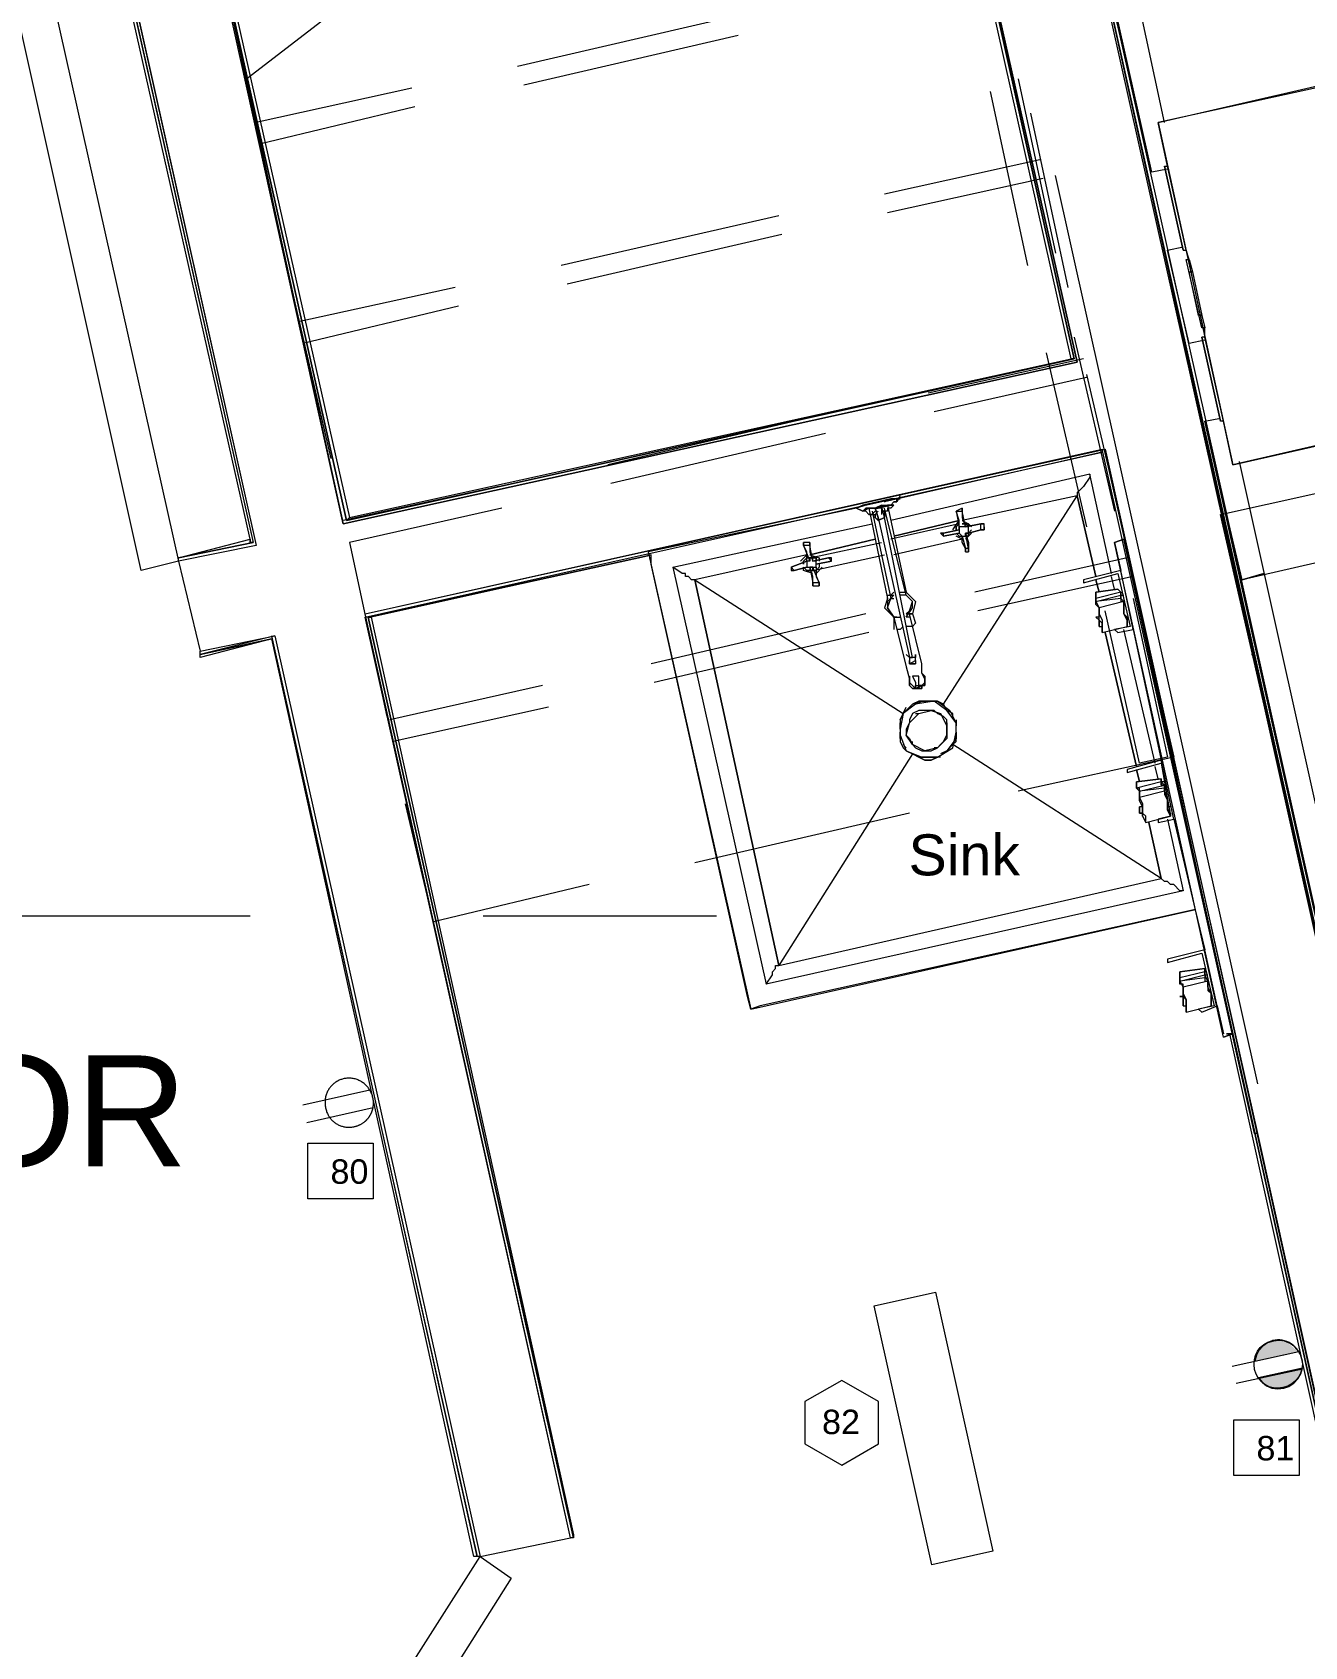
# Model space of a CAD drawing. Header units: inches. Extents: x 0.9 to 36.3, y 0.7 to 23.3.
# Drawn here: x 25.939 to 26.621, y 12.048 to 12.913 of the extents above; entities that cross this region are included whole.
import ezdxf

# ---------------------------------------------------------------- set-up
doc = ezdxf.new("R2010")
doc.units = ezdxf.units.IN
for name, color, linetype, lineweight, true_color in [('Blocks', 7, 'Continuous', 5, 0x9a9c7f), ('Doors', 7, 'Continuous', 5, 0xf2db9c), ('Lights', 7, 'Continuous', 5, 0xff0a0a), ('Numbering Lights', 1, 'Continuous', 0, 0xff0000), ('PDF_Geometry', 7, 'Continuous', 9, 0x777777)]:
    doc.layers.add(name, color=color, linetype=linetype, lineweight=lineweight, true_color=true_color)
doc.layers.add('Numbering receptecles', color=170, linetype='Continuous', lineweight=0)
doc.layers.add('Receptacles', color=170, linetype='Continuous', lineweight=0)
doc.layers.add('PDF_Text', color=7, linetype='Continuous')
doc.styles.add('PDF Arial', font='arial.ttf')
doc.styles.get("Standard").update_dxf_attribs({"font": 'arial.ttf'})

msp = doc.modelspace()

# ---------------------------------------------------------------- hatches: boundary and pattern name
at = {"layer": 'Receptacles', "linetype": 'ByBlock', "transparency": 33554559}
for points in [[(26.59665, 12.20778), (26.59391, 12.20158), (26.59407, 12.20087), (26.6172, 12.20594), (26.61168, 12.2107), (26.60659, 12.21182), (26.60081, 12.21093)], [(26.61697, 12.19171), (26.61916, 12.19705), (26.59602, 12.19197), (26.59618, 12.19126), (26.60118, 12.18713), (26.60592, 12.18593), (26.61297, 12.18785)]]:
    msp.add_hatch(color=256, dxfattribs=at).paths.add_polyline_path(points)

# ---------------------------------------------------------------- linework, layer by layer
at = {"layer": 'Blocks', "linetype": 'ByBlock'}
for points in [[(26.26885, 12.63338), (26.51225, 12.68782), (26.39559, 12.66115), (26.39893, 12.66282), (26.40393, 12.66282), (26.39893, 12.66282), (26.39226, 12.66115), (26.38393, 12.65948), (26.38059, 12.65782), (26.38393, 12.65948), (26.39226, 12.66115), (26.38559, 12.65948), (26.38059, 12.65782), (26.38393, 12.65615)], [(26.51725, 12.62282), (26.50559, 12.67615), (26.39893, 12.65115)], [(26.50559, 12.67615), (26.50559, 12.67448), (26.50225, 12.66948), (26.50059, 12.66782), (26.49892, 12.66615), (26.49892, 12.66448), (26.43726, 12.65115), (26.44059, 12.64949), (26.44226, 12.64782)], [(26.35393, 12.63282), (26.29393, 12.61949), (26.40559, 12.54782), (26.40726, 12.54949), (26.41059, 12.55282), (26.41393, 12.55449), (26.41726, 12.55449), (26.42059, 12.55449), (26.42392, 12.55449), (26.42726, 12.55282), (26.49892, 12.66448)], [(26.40393, 12.66448), (26.40226, 12.66115), (26.40059, 12.66115), (26.40226, 12.66115), (26.40226, 12.66282)], [(26.54725, 12.49116), (26.55559, 12.45283), (26.55392, 12.45283), (26.55059, 12.45616), (26.54892, 12.45616), (26.54725, 12.45783), (26.54559, 12.45783), (26.54392, 12.45949), (26.53725, 12.48949), (26.54392, 12.45949), (26.43226, 12.53116), (26.43392, 12.53282), (26.43392, 12.53616), (26.43392, 12.53949), (26.43392, 12.54282), (26.43226, 12.54616), (26.43226, 12.54782), (26.42892, 12.54949), (26.42726, 12.55282), (26.49892, 12.66448), (26.43726, 12.65115)], [(26.38059, 12.65782), (26.26893, 12.63449), (26.32393, 12.3895), (26.56225, 12.44283), (26.32893, 12.39116), (26.32393, 12.3895), (26.32226, 12.39616), (26.2706, 12.62782), (26.2706, 12.63282), (26.26885, 12.63243)], [(26.38726, 12.65449), (26.38559, 12.65615), (26.38393, 12.65615), (26.38059, 12.65782), (26.37893, 12.65782)], [(26.38893, 12.65782), (26.39059, 12.65782), (26.39226, 12.65782), (26.39393, 12.65948), (26.39559, 12.65948), (26.39726, 12.65948), (26.40059, 12.65948), (26.39726, 12.65948), (26.39226, 12.65782), (26.38726, 12.65782), (26.38393, 12.65615), (26.38726, 12.65782), (26.38893, 12.65782), (26.38559, 12.65782), (26.38393, 12.65615), (26.38559, 12.65782), (26.39226, 12.65782), (26.39893, 12.65948), (26.40059, 12.66115), (26.39893, 12.65948), (26.39726, 12.65948), (26.40726, 12.61282), (26.41226, 12.60782), (26.41059, 12.60115), (26.41226, 12.59615), (26.41059, 12.59449), (26.40893, 12.59449), (26.40726, 12.59449)], [(26.38726, 12.65782), (26.39726, 12.60949), (26.39559, 12.60449), (26.40059, 12.59949), (26.40059, 12.59282)], [(26.39059, 12.65615), (26.38893, 12.65449), (26.38726, 12.65449), (26.39059, 12.65449), (26.39226, 12.65615)], [(26.38893, 12.65782), (26.38893, 12.65782)], [(26.38893, 12.65615), (26.39893, 12.60949), (26.40059, 12.60949)], [(26.39226, 12.65115), (26.39226, 12.65282), (26.39059, 12.65782), (26.39226, 12.65282), (26.40893, 12.57782), (26.41059, 12.57782), (26.39559, 12.65282), (26.39226, 12.65115), (26.39559, 12.65282), (26.39393, 12.65948), (26.39393, 12.65449)], [(26.39059, 12.65782), (26.39393, 12.65948), (26.39059, 12.65782)], [(26.39393, 12.65948), (26.39393, 12.65782), (26.39226, 12.65782), (26.39059, 12.65782)], [(26.40059, 12.65948), (26.39893, 12.65782), (26.39726, 12.65782), (26.39726, 12.65615), (26.39393, 12.65615)], [(26.40726, 12.60115), (26.40893, 12.60115), (26.41059, 12.60115), (26.40893, 12.60115), (26.40726, 12.60115), (26.40893, 12.60282), (26.41059, 12.60782), (26.40726, 12.61115), (26.39559, 12.65782)], [(26.43726, 12.65782), (26.43392, 12.65615), (26.43559, 12.64782), (26.43559, 12.64615), (26.42726, 12.64449), (26.42559, 12.64449), (26.42726, 12.64449), (26.43559, 12.64615), (26.43559, 12.64782), (26.43559, 12.65115), (26.43392, 12.65615), (26.43726, 12.65615)], [(26.28226, 12.62615), (26.38893, 12.64949)], [(26.43559, 12.64949), (26.39893, 12.64115)], [(26.43226, 12.64615), (26.43559, 12.65115), (26.40059, 12.64282), (26.43559, 12.65115)], [(26.43892, 12.64782), (26.43726, 12.64782)], [(26.43892, 12.64282), (26.44059, 12.64282), (26.44059, 12.64449), (26.44226, 12.64615)], [(26.44726, 12.64615), (26.44726, 12.64949)], [(26.44892, 12.64782), (26.44892, 12.64949)], [(26.35559, 12.63949), (26.35226, 12.63949)], [(26.35726, 12.62949), (26.35726, 12.63115), (26.35559, 12.63115), (26.35559, 12.62949), (26.35393, 12.62949), (26.35393, 12.63449), (26.35226, 12.63782), (26.35226, 12.63949), (26.35226, 12.63782), (26.35559, 12.62949)], [(26.35226, 12.62782), (26.35226, 12.62949), (26.35393, 12.63115), (26.35559, 12.63115), (26.39393, 12.63949)], [(26.35559, 12.63782), (26.35226, 12.63782)], [(26.35559, 12.63282), (26.39059, 12.64115), (26.35559, 12.63282), (26.36059, 12.63115), (26.36059, 12.62949)], [(26.43559, 12.64282), (26.43726, 12.64282), (26.43726, 12.64115), (26.40059, 12.63282)], [(26.42559, 12.64449), (26.42726, 12.64282), (26.43559, 12.64449), (26.42726, 12.64282), (26.42726, 12.64449)], [(26.43392, 12.64449), (26.43559, 12.64282), (26.43726, 12.64282), (26.43726, 12.64115), (26.43392, 12.64282)], [(26.44226, 12.64449), (26.43892, 12.64115)], [(26.56225, 12.44264), (26.51892, 12.63949), (26.52225, 12.62449), (26.50225, 12.61949), (26.50225, 12.61782), (26.52059, 12.62282), (26.52725, 12.59449), (26.51892, 12.59282), (26.52059, 12.59115), (26.52892, 12.59282), (26.54392, 12.52282), (26.52559, 12.51782), (26.52559, 12.51616), (26.54392, 12.52116), (26.54892, 12.49282), (26.54225, 12.49116), (26.54225, 12.48949), (26.55059, 12.49116), (26.56214, 12.44264)], [(26.35059, 12.62949), (26.35393, 12.63282), (26.29393, 12.61949), (26.33893, 12.41283), (26.29393, 12.61949), (26.40559, 12.54782), (26.40393, 12.54449), (26.40393, 12.54116), (26.40393, 12.53949), (26.40393, 12.53616), (26.40393, 12.53282), (26.40559, 12.52949), (26.40726, 12.52782), (26.41059, 12.52616), (26.33893, 12.41283)], [(26.34726, 12.62449), (26.35393, 12.62615), (26.34726, 12.62449), (26.34559, 12.62449), (26.34726, 12.62449), (26.34559, 12.62615), (26.35393, 12.62949), (26.34559, 12.62615), (26.34559, 12.62449)], [(26.35726, 12.62282), (26.35226, 12.62449), (26.35226, 12.62615), (26.35393, 12.62449), (26.35559, 12.62449), (26.35726, 12.62449), (26.39559, 12.63282)], [(26.35226, 12.62949), (26.35393, 12.63115)], [(26.35393, 12.62949), (26.35393, 12.62949)], [(26.35393, 12.62949), (26.35393, 12.62949)], [(26.35726, 12.62949), (26.35726, 12.62949)], [(26.35893, 12.62782), (26.36726, 12.62949), (26.35893, 12.62782)], [(26.36559, 12.63115), (26.36726, 12.62949), (26.36726, 12.63115)], [(26.44059, 12.63615), (26.43892, 12.63615)], [(26.43892, 12.63449), (26.44059, 12.63449)], [(26.29393, 12.61949), (26.29226, 12.61949), (26.2906, 12.62115), (26.28893, 12.62115), (26.28893, 12.62282), (26.28726, 12.62282), (26.28226, 12.62615), (26.33226, 12.40283)], [(26.36059, 12.62782), (26.36059, 12.62615), (26.35893, 12.62449), (26.35726, 12.62449), (26.35559, 12.62449), (26.35393, 12.62449), (26.35226, 12.62615), (26.35393, 12.62449), (26.35559, 12.62449), (26.35726, 12.62449), (26.35893, 12.62449), (26.36059, 12.62615)], [(26.35559, 12.62449), (26.35393, 12.62449)], [(26.35559, 12.62615), (26.35559, 12.62615)], [(26.35726, 12.62615), (26.35559, 12.62615), (26.35893, 12.62615)], [(26.35893, 12.62615), (26.35893, 12.62615)], [(26.36226, 12.62615), (26.35893, 12.62282)], [(26.51892, 12.61449), (26.51725, 12.62115)], [(26.39893, 12.61115), (26.40059, 12.61282)], [(26.40393, 12.61282), (26.40559, 12.61282), (26.40726, 12.61282)], [(26.52225, 12.61282), (26.50892, 12.60949)], [(26.52225, 12.61282), (26.52225, 12.61282)], [(26.52225, 12.61282), (26.52225, 12.61115), (26.52225, 12.61282)], [(26.39726, 12.60949), (26.39726, 12.61115), (26.39893, 12.61115), (26.40059, 12.61115), (26.39726, 12.60782), (26.39726, 12.60449), (26.40059, 12.59949), (26.40393, 12.59949)], [(26.40226, 12.59949), (26.40059, 12.59949), (26.39726, 12.60449), (26.39893, 12.60949), (26.40059, 12.61115)], [(26.40893, 12.59949), (26.40726, 12.59949), (26.41059, 12.60449), (26.41059, 12.60782), (26.40726, 12.61115), (26.40393, 12.61115)], [(26.52225, 12.60949), (26.50892, 12.60782), (26.52225, 12.61115), (26.52392, 12.61115)], [(26.52392, 12.60782), (26.51059, 12.60449)], [(26.52892, 12.60949), (26.54725, 12.52449), (26.53225, 12.52116), (26.51392, 12.60282)], [(26.40059, 12.59949), (26.40726, 12.57282), (26.40893, 12.56616), (26.40893, 12.56449), (26.41059, 12.56282), (26.41226, 12.56116), (26.41393, 12.56116), (26.41393, 12.56282), (26.41559, 12.56282), (26.41726, 12.56449), (26.41726, 12.56616), (26.41559, 12.56949), (26.41559, 12.57449), (26.40893, 12.60115)], [(26.40059, 12.59949), (26.40059, 12.59949)], [(26.40226, 12.59782), (26.40226, 12.59782)], [(26.40559, 12.59449), (26.40393, 12.59282), (26.40226, 12.59282)], [(26.41059, 12.59449), (26.41226, 12.59615)], [(26.51059, 12.59949), (26.50892, 12.59949)], [(26.51059, 12.59449), (26.51225, 12.59449)], [(26.51225, 12.59115), (26.52559, 12.59449)], [(26.52559, 12.59949), (26.52559, 12.59949)], [(26.52559, 12.59949), (26.52559, 12.59782), (26.52559, 12.59949)], [(26.52559, 12.59782), (26.52559, 12.59782)], [(26.54059, 12.52116), (26.52392, 12.59282)], [(26.41226, 12.57615), (26.41226, 12.57449), (26.41059, 12.57449), (26.40893, 12.57449), (26.40893, 12.57615), (26.40893, 12.57449), (26.41226, 12.57449)], [(26.40893, 12.57449), (26.40893, 12.57449)], [(26.40893, 12.57449), (26.40893, 12.57449)], [(26.41226, 12.57615), (26.41226, 12.57615)], [(26.41226, 12.56449), (26.41226, 12.56282), (26.41226, 12.56116), (26.41559, 12.56282), (26.41393, 12.56282), (26.41393, 12.56449), (26.41393, 12.56782), (26.41226, 12.56782), (26.41059, 12.56782), (26.41226, 12.56449), (26.41226, 12.56282), (26.41226, 12.56116), (26.41226, 12.56282), (26.41393, 12.56282), (26.41559, 12.56282), (26.41393, 12.56282), (26.41393, 12.56449)], [(26.41226, 12.54782), (26.41393, 12.54782)], [(26.41892, 12.54949), (26.42059, 12.54949)], [(26.42392, 12.54782), (26.42559, 12.54782)], [(26.40393, 12.53449), (26.40393, 12.53616), (26.40393, 12.53782)], [(26.43392, 12.53782), (26.43392, 12.53449), (26.42892, 12.52782), (26.42559, 12.52616)], [(26.42559, 12.52449), (26.42226, 12.52449), (26.41393, 12.52449), (26.40726, 12.52782)], [(26.41892, 12.52782), (26.41726, 12.52782)], [(26.42392, 12.52949), (26.42226, 12.52949)], [(26.54225, 12.51282), (26.54059, 12.51949)], [(26.54559, 12.51116), (26.54392, 12.51116), (26.53059, 12.50782)], [(26.54559, 12.50782), (26.53225, 12.50616), (26.54559, 12.50949)], [(26.54559, 12.50949), (26.54559, 12.50949)], [(26.54559, 12.50616), (26.53225, 12.50282)], [(26.53392, 12.49782), (26.53225, 12.49782)], [(26.53392, 12.49282), (26.53392, 12.49282)], [(26.53559, 12.48949), (26.54892, 12.49282)], [(26.55559, 12.45283), (26.33226, 12.40283), (26.3356, 12.40783), (26.3356, 12.4095), (26.33726, 12.41116), (26.33726, 12.41283), (26.33893, 12.41283), (26.54392, 12.45949)]]:
    msp.add_lwpolyline(points, dxfattribs=at)
for points in [[(26.50892, 12.62115), (26.49892, 12.66448)], [(26.39226, 12.65782), (26.38559, 12.65782), (26.38393, 12.65615), (26.38559, 12.65782)], [(26.39059, 12.65282), (26.39059, 12.65449), (26.39059, 12.65282), (26.39226, 12.65115)], [(26.39226, 12.65782), (26.39893, 12.65948), (26.40059, 12.66115), (26.39893, 12.65948)], [(26.39559, 12.65449), (26.39559, 12.65282), (26.39559, 12.65449), (26.39393, 12.65615), (26.39559, 12.65615)], [(26.43892, 12.64782), (26.43726, 12.65615), (26.43726, 12.65782), (26.43726, 12.65615), (26.43726, 12.65282)], [(26.43559, 12.64949), (26.43392, 12.64782), (26.43392, 12.64615), (26.43392, 12.64782)], [(26.44059, 12.64615), (26.44059, 12.64782), (26.43892, 12.64782), (26.43726, 12.64782), (26.43559, 12.64782), (26.43559, 12.64615), (26.43559, 12.64449), (26.43726, 12.64282), (26.43892, 12.64282), (26.43892, 12.64449), (26.44059, 12.64449)], [(26.44059, 12.64782), (26.44059, 12.64949), (26.43892, 12.64949), (26.43726, 12.64949), (26.43892, 12.64949)], [(26.43726, 12.64949), (26.43892, 12.64949), (26.44059, 12.64949), (26.44059, 12.64782), (26.44059, 12.64949), (26.43892, 12.64949)], [(26.43892, 12.64782), (26.44726, 12.64949), (26.44892, 12.64949), (26.44726, 12.64949)], [(26.43892, 12.64282), (26.44059, 12.64282), (26.44059, 12.64449), (26.44226, 12.64615), (26.44059, 12.64449), (26.44059, 12.64282)], [(26.44059, 12.64449), (26.44726, 12.64615), (26.44892, 12.64615), (26.44892, 12.64782), (26.44892, 12.64615), (26.44726, 12.64615)], [(26.35726, 12.62949), (26.35559, 12.63782), (26.35559, 12.63949), (26.35559, 12.63782), (26.35559, 12.63449)], [(26.43726, 12.64282), (26.43892, 12.63615), (26.43892, 12.63449), (26.43892, 12.63615), (26.43726, 12.63949)], [(26.44059, 12.63615), (26.44059, 12.63449), (26.44059, 12.63615), (26.43892, 12.64449), (26.44059, 12.63949)], [(26.35226, 12.62782), (26.35226, 12.62949), (26.35393, 12.63115), (26.35559, 12.63115), (26.35726, 12.63115), (26.35893, 12.63115), (26.35893, 12.62949), (26.35893, 12.63115), (26.35726, 12.63115), (26.35559, 12.63115), (26.35393, 12.63115), (26.35226, 12.62949)], [(26.35893, 12.62782), (26.35893, 12.62949), (26.35726, 12.62949), (26.35726, 12.63115), (26.35559, 12.63115), (26.35559, 12.62949), (26.35393, 12.62949), (26.35393, 12.62782), (26.35393, 12.62615), (26.35559, 12.62615), (26.35559, 12.62449), (26.35726, 12.62449), (26.35726, 12.62615), (26.35893, 12.62615)], [(26.35726, 12.62949), (26.36559, 12.63115), (26.36726, 12.63115), (26.36559, 12.63115)], [(26.35559, 12.62615), (26.35726, 12.61782), (26.35726, 12.61615), (26.35726, 12.61782), (26.35726, 12.62115)], [(26.35726, 12.62615), (26.35559, 12.62615), (26.35559, 12.62449), (26.35726, 12.62449), (26.35726, 12.62615), (26.35893, 12.62615), (26.35893, 12.62115), (26.36059, 12.61782), (26.36059, 12.61615), (26.36059, 12.61782)], [(26.52892, 12.59282), (26.52225, 12.62449), (26.50225, 12.61949), (26.50225, 12.61782), (26.52059, 12.62282), (26.52725, 12.59449), (26.51892, 12.59282), (26.52059, 12.59115)], [(26.51059, 12.61282), (26.50892, 12.61949)], [(26.50892, 12.61282), (26.52059, 12.61449)], [(26.51225, 12.59115), (26.51225, 12.59282), (26.51225, 12.59449), (26.51225, 12.59615), (26.51059, 12.59782), (26.51059, 12.59949), (26.51059, 12.60282), (26.51059, 12.60449), (26.50892, 12.60615), (26.50892, 12.60782), (26.50892, 12.60949), (26.50892, 12.61282), (26.50892, 12.60949), (26.50892, 12.60782), (26.51059, 12.60449), (26.51059, 12.60115), (26.51225, 12.59782), (26.51225, 12.59449)], [(26.52559, 12.59449), (26.52559, 12.59782), (26.52392, 12.60115), (26.52392, 12.60449), (26.52392, 12.60782), (26.52225, 12.60949), (26.52225, 12.61282), (26.52059, 12.61449), (26.52225, 12.61282), (26.52225, 12.61115), (26.52225, 12.60949), (26.52225, 12.60782), (26.52392, 12.60782), (26.52392, 12.60449), (26.52392, 12.60282), (26.52392, 12.60115), (26.52559, 12.59949), (26.52559, 12.59782), (26.52559, 12.59615)], [(26.50892, 12.59949), (26.51059, 12.59782), (26.51059, 12.59615), (26.51059, 12.59449), (26.51059, 12.59615), (26.51059, 12.59782)], [(26.53059, 12.51949), (26.51392, 12.59115)], [(26.40893, 12.57782), (26.40726, 12.57949), (26.40893, 12.57782), (26.40893, 12.57449), (26.41226, 12.57615), (26.41226, 12.57782), (26.41226, 12.57949), (26.41226, 12.57782)], [(26.41226, 12.57449), (26.40893, 12.57449), (26.41226, 12.57615)], [(26.41726, 12.56616), (26.41726, 12.56449), (26.41559, 12.56282), (26.41393, 12.56282), (26.41393, 12.56116), (26.41226, 12.56116), (26.41059, 12.56282), (26.40893, 12.56449), (26.41059, 12.56282), (26.41226, 12.56116), (26.41393, 12.56116), (26.41393, 12.56282), (26.41559, 12.56282), (26.41726, 12.56449), (26.41726, 12.56616), (26.41726, 12.56449), (26.41726, 12.56282), (26.41559, 12.56282), (26.41559, 12.56116), (26.41393, 12.56116), (26.41226, 12.56116), (26.41059, 12.56116), (26.40893, 12.56282), (26.40893, 12.56449), (26.40893, 12.56616), (26.40893, 12.56782), (26.40893, 12.56616), (26.40893, 12.56449), (26.40893, 12.56282), (26.41059, 12.56116), (26.41226, 12.56116), (26.41393, 12.56116), (26.41559, 12.56116), (26.41559, 12.56282), (26.41726, 12.56282), (26.41726, 12.56449), (26.41726, 12.56616), (26.41726, 12.56782), (26.41559, 12.56949), (26.41726, 12.56782)], [(26.43392, 12.54282), (26.42892, 12.54949), (26.42226, 12.55449), (26.41226, 12.55282), (26.40559, 12.54782), (26.40393, 12.53949), (26.40393, 12.53616), (26.40726, 12.52782), (26.41559, 12.52449), (26.42392, 12.52449), (26.43226, 12.52949), (26.43392, 12.53782)], [(26.40559, 12.54782), (26.40393, 12.54449), (26.40393, 12.54116), (26.40393, 12.53949), (26.40393, 12.53616), (26.40393, 12.53282), (26.40559, 12.52949), (26.40726, 12.52782), (26.41059, 12.52616), (26.41393, 12.52449), (26.41726, 12.52282), (26.42059, 12.52282), (26.42392, 12.52449), (26.42726, 12.52616), (26.42892, 12.52782), (26.43226, 12.53116), (26.43392, 12.53282), (26.43392, 12.53616), (26.43392, 12.53949), (26.43392, 12.54282), (26.43226, 12.54616), (26.43226, 12.54782), (26.42892, 12.54949), (26.42726, 12.55282), (26.42392, 12.55449), (26.42059, 12.55449), (26.41726, 12.55449), (26.41393, 12.55449), (26.41059, 12.55282), (26.40726, 12.54949)], [(26.40726, 12.53616), (26.40893, 12.53449), (26.41059, 12.53116), (26.41226, 12.52949), (26.41559, 12.52782), (26.41892, 12.52782), (26.42059, 12.52782), (26.42392, 12.52949), (26.42559, 12.53116), (26.42726, 12.53282), (26.42892, 12.53616), (26.42892, 12.53782), (26.42892, 12.54116), (26.42892, 12.54449), (26.42726, 12.54616), (26.42392, 12.54782), (26.42226, 12.54949), (26.41892, 12.54949), (26.41559, 12.54949), (26.41393, 12.54949), (26.41059, 12.54782), (26.40893, 12.54449), (26.40893, 12.54282), (26.40726, 12.53949)], [(26.40726, 12.53616), (26.40893, 12.54282), (26.41393, 12.54782), (26.42059, 12.54949), (26.42559, 12.54782), (26.42892, 12.54116), (26.42892, 12.53449), (26.42392, 12.52949), (26.41726, 12.52782), (26.41059, 12.53116)], [(26.54392, 12.45949), (26.43226, 12.53116), (26.42892, 12.52782), (26.42726, 12.52616), (26.42392, 12.52449), (26.42059, 12.52282), (26.41726, 12.52282), (26.41393, 12.52449), (26.41059, 12.52616), (26.33893, 12.41283)], [(26.55059, 12.49116), (26.54392, 12.52282), (26.52559, 12.51782), (26.52559, 12.51616), (26.54392, 12.52116), (26.54892, 12.49282), (26.54225, 12.49116), (26.54225, 12.48949)], [(26.53225, 12.51116), (26.53059, 12.51782)], [(26.53059, 12.51116), (26.54392, 12.51282)], [(26.53559, 12.48949), (26.53559, 12.49116), (26.53559, 12.49282), (26.53392, 12.49449), (26.53392, 12.49616), (26.53392, 12.49782), (26.53225, 12.50116), (26.53225, 12.50282), (26.53225, 12.50449), (26.53225, 12.50616), (26.53225, 12.50782), (26.53059, 12.50782), (26.53059, 12.51116), (26.53059, 12.50782), (26.53225, 12.50616), (26.53225, 12.50282), (26.53392, 12.49949), (26.53392, 12.49616), (26.53392, 12.49282)], [(26.54892, 12.49282), (26.54725, 12.49616), (26.54725, 12.49949), (26.54725, 12.50282), (26.54559, 12.50616), (26.54559, 12.50949), (26.54392, 12.51116), (26.54392, 12.51282), (26.54392, 12.51116), (26.54559, 12.50949), (26.54559, 12.50782), (26.54559, 12.50616), (26.54559, 12.50449), (26.54725, 12.50116), (26.54725, 12.49949), (26.54725, 12.49782), (26.54725, 12.49616), (26.54892, 12.49449)], [(26.54392, 12.51116), (26.54392, 12.50949), (26.54559, 12.50949), (26.54392, 12.50949)], [(26.53225, 12.49782), (26.53225, 12.49616), (26.53225, 12.49449), (26.53392, 12.49449), (26.53392, 12.49282), (26.53392, 12.49449), (26.53225, 12.49449), (26.53225, 12.49616)]]:
    msp.add_lwpolyline(points, close=True, dxfattribs=at)
at = {"layer": 'Doors', "linetype": 'ByBlock'}
for points in [[(25.99728, 12.62449), (25.91561, 12.99114), (25.93561, 12.99447), (26.01727, 12.62949)], [(25.99561, 11.76785), (25.97728, 11.77952), (26.17893, 12.09617), (26.1956, 12.08451)]]:
    msp.add_lwpolyline(points, close=True, dxfattribs=at)
at = {"layer": 'Lights', "linetype": 'ByBlock'}
msp.add_lwpolyline([(26.39013, 12.23049), (26.42298, 12.23777), (26.45373, 12.09904), (26.42088, 12.09176)], close=True, dxfattribs=at)
at = {"layer": 'Numbering Lights', "linetype": 'ByBlock', "ltscale": 0.001}
msp.add_lwpolyline([(26.37265, 12.19054), (26.35299, 12.1792), (26.35299, 12.15651), (26.37265, 12.14516), (26.3923, 12.15651), (26.3923, 12.1792)], close=True, dxfattribs=at)
at = {"layer": 'Numbering receptecles', "linetype": 'ByBlock', "ltscale": 0.001}
for points in [[(26.08661, 12.31766), (26.12161, 12.31766), (26.12161, 12.28779), (26.08661, 12.28779)], [(26.58279, 12.16947), (26.61779, 12.16947), (26.61779, 12.1396), (26.58279, 12.1396)]]:
    msp.add_lwpolyline(points, close=True, dxfattribs=at)
at = {"layer": 'PDF_Geometry', "linetype": 'ByBlock'}
for points in [[(25.17398, 13.40612), (25.18231, 13.37446), (25.46896, 13.43779), (25.86061, 13.52445), (26.05894, 12.63782), (26.01727, 12.62949), (26.02894, 12.58115), (26.06894, 12.58949), (26.17893, 12.09617), (26.22727, 12.10617), (26.11727, 12.60115), (26.51392, 12.68948), (26.73225, 11.70452), (26.78558, 11.71619), (26.56059, 12.72448), (26.40226, 13.43445), (26.76391, 13.51445), (26.74891, 13.58445), (26.38726, 13.50278), (26.20393, 14.33442)], [(26.38226, 13.25446), (26.49892, 12.73615), (26.1056, 12.64949), (25.89895, 13.58445), (25.85061, 13.57278), (25.4823, 13.49112), (25.3373, 14.14109), (25.70395, 14.22275), (25.68395, 14.31275), (25.26397, 14.21942), (25.28397, 14.12943), (25.28897, 14.13109), (25.43397, 13.48112), (25.17064, 13.42279), (25.17231, 13.41779)], [(26.54725, 12.83948), (26.53892, 12.83781), (26.40559, 13.43279), (26.76558, 13.51278), (26.76391, 13.51278), (26.76391, 13.51445), (26.40393, 13.43445)], [(25.89728, 13.36112), (25.92228, 13.25279), (25.94228, 13.16113), (26.05894, 12.63782), (26.01727, 12.62949), (26.01727, 12.63115), (26.05561, 12.64115), (26.05561, 12.63949), (26.05727, 12.63949), (26.01727, 12.63115)], [(26.03227, 12.98447), (26.1056, 12.64949), (26.49892, 12.73615), (26.38226, 13.25446), (26.49726, 12.73782), (26.49559, 12.73782), (26.38059, 13.25279)], [(26.03394, 12.98614), (26.10894, 12.65282), (26.10727, 12.65115), (26.03227, 12.98614), (26.10727, 12.65115), (26.10894, 12.65282), (26.49559, 12.73782), (26.49726, 12.73782), (26.38226, 13.25446)], [(25.94061, 13.16113), (26.05727, 12.63949), (26.05561, 12.63949), (26.05561, 12.64115), (25.94061, 13.1528)], [(26.40893, 13.15946), (26.2706, 13.0528), (26.26893, 12.97447), (26.19393, 13.0728), (26.19227, 12.99447), (26.05394, 12.88781), (26.06727, 12.82448)], [(25.94228, 13.1528), (26.05727, 12.63949)], [(26.54559, 12.86448), (26.53059, 12.93447), (26.75891, 12.98447), (26.78058, 12.88948), (26.78224, 12.87948), (26.78391, 12.87448), (26.78224, 12.87948), (26.78058, 12.88948), (26.76058, 12.97781), (26.75224, 12.97614)], [(26.77891, 11.73952), (26.51559, 12.93114), (26.78058, 11.74119)], [(26.51559, 12.93114), (26.77891, 11.74286), (26.77891, 11.74119)], [(26.53892, 12.83781), (26.51725, 12.93114), (26.78224, 11.74286), (26.56725, 12.70448)], [(26.31393, 12.92114), (26.19893, 12.89448)], [(26.31726, 12.91114), (26.20227, 12.88448)], [(26.55892, 12.79115), (26.55725, 12.79615), (26.54725, 12.84114), (26.54225, 12.86448), (26.64392, 12.88781), (26.74724, 12.91114), (26.75224, 12.88948)], [(26.14227, 12.88281), (26.05894, 12.86448)], [(26.45226, 12.88114), (26.47226, 12.78781)], [(26.46726, 12.88781), (26.48726, 12.79448)], [(26.55559, 12.79615), (26.54559, 12.84114), (26.54725, 12.84114), (26.54225, 12.86448), (26.64392, 12.88781)], [(26.14394, 12.87281), (26.06061, 12.85281)], [(26.47392, 12.86948), (26.49392, 12.77615)], [(26.47892, 12.84448), (26.39559, 12.82614)], [(26.59558, 12.3495), (26.48726, 12.83614)], [(26.54559, 12.84114), (26.55559, 12.79615), (26.55725, 12.79615), (26.56725, 12.74948)], [(26.48059, 12.83448), (26.39726, 12.81615)], [(26.33893, 12.81448), (26.22227, 12.78781)], [(26.34059, 12.80448), (26.2256, 12.77781)], [(26.56725, 12.74781), (26.55892, 12.74615), (26.54725, 12.79615), (26.55559, 12.79781)], [(26.55892, 12.74615), (26.54725, 12.79615)], [(26.56559, 12.75448), (26.55725, 12.79115)], [(26.56559, 12.76115), (26.56392, 12.76115), (26.55892, 12.78448), (26.56059, 12.78448)], [(26.07727, 12.77781), (26.09894, 12.68448)], [(26.1656, 12.77615), (26.08227, 12.75781)], [(26.16727, 12.76615), (26.08394, 12.74615)], [(26.56725, 12.75115), (26.56725, 12.75448)], [(26.48226, 12.74115), (26.50392, 12.64782)], [(26.49726, 12.74948), (26.51892, 12.65615)], [(26.68391, 12.70448), (26.58225, 12.68115), (26.57725, 12.70448), (26.56725, 12.74948), (26.56559, 12.74948), (26.57559, 12.70448), (26.56559, 12.74948)], [(26.78224, 12.74781), (26.78724, 12.72615), (26.68558, 12.70282), (26.68391, 12.70448), (26.58225, 12.68115), (26.57725, 12.70448), (26.57559, 12.70448)], [(26.10727, 12.65115), (26.49726, 12.73782), (26.10727, 12.65115)], [(26.50225, 12.73782), (26.41892, 12.71948)], [(26.50392, 12.72782), (26.42226, 12.70948)], [(26.50392, 12.72948), (26.52559, 12.63615)], [(26.36226, 12.70782), (26.24727, 12.68115)], [(26.36393, 12.69782), (26.24893, 12.67115)], [(26.64558, 12.63282), (26.58725, 12.61949), (26.56725, 12.70448), (26.57559, 12.70615)], [(26.11727, 12.60115), (26.51225, 12.68948), (26.51225, 12.68782)], [(26.59558, 12.32283), (26.59392, 12.32283), (26.51225, 12.68948)], [(26.3356, 11.62619), (26.30893, 11.74119), (26.33393, 11.62619), (26.73058, 11.71452), (26.59558, 12.32283), (26.51392, 12.68782)], [(26.60392, 12.53116), (26.57559, 12.65449), (26.70391, 12.68282), (26.73058, 12.55949)], [(26.58558, 12.68282), (26.79391, 11.74619)], [(26.18893, 12.66948), (26.1056, 12.65115)], [(26.1906, 12.65782), (26.10894, 12.63949), (26.12894, 12.54616)], [(26.39559, 12.65948), (26.39559, 12.65948)], [(26.01727, 12.63115), (26.05727, 12.63949), (26.01727, 12.63115)], [(26.43726, 12.64282), (26.43726, 12.64282)], [(26.01727, 12.63115), (26.01727, 12.63115)], [(26.26855, 12.63237), (26.11894, 12.59949), (26.1206, 12.59949), (26.22893, 12.10784), (26.22893, 12.10617), (26.22727, 12.10617), (26.11727, 12.59949), (26.26855, 12.63332)], [(26.26855, 12.63236), (26.1206, 12.59949), (26.11894, 12.59949), (26.26855, 12.63237)], [(26.26885, 12.63243), (26.2706, 12.63282), (26.26885, 12.63243)], [(26.52559, 12.63115), (26.44392, 12.61282)], [(26.52892, 12.62115), (26.44559, 12.60282)], [(26.59892, 12.62282), (26.58725, 12.61949), (26.59892, 12.62282)], [(26.36059, 12.61782), (26.35726, 12.61782)], [(26.35726, 12.61615), (26.36059, 12.61615)], [(26.38559, 12.60115), (26.2706, 12.57449)], [(26.06727, 12.58782), (26.02894, 12.57949)], [(26.06894, 12.58949), (26.17893, 12.09617), (26.17727, 12.09617), (26.06727, 12.58949)], [(26.06894, 12.58949), (26.06894, 12.58949)], [(26.38726, 12.59115), (26.27226, 12.56449)], [(26.53559, 12.58949), (26.55059, 12.52449), (26.46726, 12.50616)], [(26.59225, 12.57949), (26.59392, 12.57949)], [(26.21227, 12.56282), (26.1306, 12.54449)], [(26.2156, 12.55116), (26.13227, 12.53282)], [(26.40393, 12.54449), (26.40726, 12.55116)], [(26.40893, 12.55116), (26.41059, 12.55282)], [(26.41226, 12.55282), (26.41559, 12.55449), (26.42226, 12.55449)], [(26.42392, 12.55449), (26.43059, 12.54949), (26.43226, 12.54616)], [(26.40393, 12.53949), (26.40393, 12.54282)], [(26.42892, 12.54282), (26.42892, 12.54116), (26.42892, 12.53949)], [(26.43392, 12.54449), (26.43392, 12.54282), (26.43392, 12.54116)], [(26.42892, 12.53449), (26.42726, 12.53282)], [(26.40726, 12.52949), (26.40559, 12.53116)], [(26.41059, 12.53116), (26.41059, 12.53282)], [(26.23727, 12.45616), (26.15394, 12.43616), (26.13894, 12.49949)], [(26.74391, 12.50116), (26.77058, 12.37783), (26.64392, 12.3495), (26.61725, 12.47283)], [(26.40893, 12.49449), (26.29393, 12.46783)], [(26.54892, 12.49782), (26.54725, 12.49782)], [(26.54725, 12.49782), (26.54725, 12.49616), (26.54725, 12.49782)], [(26.54725, 12.49616), (26.54892, 12.49616)], [(25.55563, 12.43949), (26.05561, 12.43949)], [(26.1806, 12.43949), (26.3056, 12.43949)], [(26.56215, 12.44257), (26.56725, 12.42116), (26.54725, 12.41616), (26.54725, 12.41449), (26.56559, 12.41949), (26.57225, 12.39116), (26.56392, 12.3895), (26.56559, 12.38783), (26.57392, 12.39116), (26.57725, 12.37616)], [(26.57725, 12.3745), (26.56227, 12.44257)], [(26.56725, 12.4095), (26.55392, 12.40616)], [(26.56725, 12.40616), (26.55392, 12.4045), (26.56725, 12.40783), (26.56892, 12.40783)], [(26.56892, 12.4045), (26.55559, 12.40116)], [(26.56725, 12.4095), (26.56725, 12.4095)], [(26.56725, 12.4095), (26.56725, 12.40783), (26.56725, 12.4095)], [(26.55559, 12.39616), (26.55392, 12.39616)], [(26.57059, 12.39616), (26.57059, 12.39616)], [(26.57059, 12.39616), (26.57059, 12.3945), (26.57059, 12.39616)], [(26.55559, 12.39116), (26.55725, 12.39116)], [(26.55725, 12.38783), (26.57059, 12.39116)], [(26.57059, 12.3945), (26.57059, 12.3945)], [(26.72391, 11.73119), (26.33226, 11.64286), (26.72558, 11.72952), (26.58225, 12.37616), (26.72891, 11.71452)], [(26.72391, 11.72952), (26.58059, 12.37616)]]:
    msp.add_lwpolyline(points, dxfattribs=at)
for points in [[(26.73225, 12.90614), (26.77224, 12.72448), (26.77391, 12.72448), (26.73391, 12.90614), (26.73225, 12.90614), (26.54225, 12.86448), (26.58225, 12.68115), (26.77391, 12.72448), (26.77224, 12.72448), (26.73225, 12.90614), (26.73391, 12.90614)], [(26.55725, 12.79115), (26.55892, 12.79115), (26.56059, 12.78448), (26.56559, 12.76115), (26.56725, 12.75448), (26.56559, 12.75448)], [(26.39559, 12.66115), (26.39893, 12.66282), (26.40226, 12.66282), (26.39893, 12.66282)], [(26.43892, 12.64282), (26.44059, 12.64282), (26.44059, 12.64449), (26.43892, 12.64449)], [(26.51892, 12.63949), (26.52392, 12.64115), (26.51892, 12.63949), (26.52392, 12.64115)], [(26.52392, 12.64115), (26.58225, 12.37616)], [(26.52392, 12.64115), (26.58225, 12.37616)], [(26.22893, 12.10617), (26.11894, 12.59949)], [(26.02894, 12.57782), (26.02894, 12.57949), (26.02894, 12.58115), (26.06894, 12.58949), (26.02894, 12.57949), (26.06727, 12.58782)], [(26.1756, 12.09617), (26.06727, 12.58782), (26.17727, 12.09617)], [(26.57392, 12.39116), (26.56725, 12.42116), (26.54725, 12.41616), (26.54725, 12.41449), (26.56559, 12.41949), (26.57225, 12.39116), (26.56392, 12.3895), (26.56559, 12.38783)], [(26.55392, 12.4095), (26.56725, 12.41116)], [(26.55725, 12.38783), (26.55725, 12.3895), (26.55725, 12.39116), (26.55725, 12.39283), (26.55725, 12.3945), (26.55559, 12.39616), (26.55559, 12.3995), (26.55559, 12.40116), (26.55559, 12.40283), (26.55392, 12.40283), (26.55392, 12.4045), (26.55392, 12.40616), (26.55392, 12.4095), (26.55392, 12.40616), (26.55392, 12.4045), (26.55559, 12.40116), (26.55559, 12.39783), (26.55725, 12.3945), (26.55725, 12.39116)], [(26.57059, 12.39116), (26.57059, 12.3945), (26.57059, 12.39783), (26.56892, 12.40116), (26.56892, 12.4045), (26.56725, 12.40783), (26.56725, 12.4095), (26.56725, 12.41116), (26.56725, 12.4095), (26.56725, 12.40783), (26.56725, 12.40616), (26.56725, 12.4045), (26.56892, 12.4045), (26.56892, 12.40283), (26.56892, 12.3995), (26.57059, 12.39783), (26.57059, 12.39616), (26.57059, 12.3945), (26.57059, 12.39283)], [(26.55392, 12.39616), (26.55559, 12.39616), (26.55559, 12.3945), (26.55559, 12.39283), (26.55559, 12.39116), (26.55559, 12.39283), (26.55559, 12.3945), (26.55559, 12.39616)], [(26.57725, 12.3745), (26.58225, 12.37616), (26.57892, 12.37616), (26.58225, 12.37616)]]:
    msp.add_lwpolyline(points, close=True, dxfattribs=at)
at = {"layer": 'Receptacles', "linetype": 'ByBlock'}
for points in [[(26.084, 12.33812), (26.11974, 12.34617)], [(26.08611, 12.32874), (26.12155, 12.33671)], [(26.58196, 12.19821), (26.61756, 12.20602)], [(26.58399, 12.18896), (26.61959, 12.19677)]]:
    msp.add_lwpolyline(points, dxfattribs=at)
for points in [[(26.61756, 12.20602), (26.61551, 12.20856), (26.61291, 12.21022), (26.61002, 12.21146), (26.60694, 12.2119), (26.60402, 12.21163), (26.60089, 12.21057), (26.59828, 12.20888), (26.59618, 12.20655), (26.59486, 12.20403), (26.59407, 12.20087)], [(26.61951, 12.19712), (26.59602, 12.19197), (26.59807, 12.18943), (26.60032, 12.18769), (26.6032, 12.18645), (26.60628, 12.18601), (26.60956, 12.18636), (26.61233, 12.18734), (26.61495, 12.18903), (26.61705, 12.19136), (26.61871, 12.19396)]]:
    msp.add_lwpolyline(points, close=True, dxfattribs=at)
msp.add_arc((26.60644, 12.19916), 0.01307, 12.139, 102.61846, dxfattribs=at)
msp.add_rational_spline([(26.12144, 12.342), (26.12222, 12.3386), (26.12164, 12.33516), (26.11978, 12.33221), (26.11791, 12.32926), (26.11505, 12.32726), (26.11164, 12.32652), (26.10442, 12.32489), (26.09779, 12.32909), (26.09616, 12.33631), (26.09454, 12.34353), (26.09865, 12.35053), (26.10588, 12.35215), (26.11274, 12.35369), (26.11981, 12.34922), (26.12144, 12.342)], [1, 0.948448710105, 0.948448710105, 1, 0.948448710105, 0.948448710105, 1, 1, 1, 1, 1, 1, 1, 1, 1, 1], degree=3, knots=[0, 0, 0, 0, 0.79168, 0.79168, 0.79168, 1.583359, 1.583359, 1.583359, 2.583359, 2.583359, 2.583359, 3.583359, 3.583359, 3.583359, 4.583359, 4.583359, 4.583359, 4.583359], dxfattribs=at)
for points in [[(26.59394, 12.19636), (26.59237, 12.20348), (26.59646, 12.21035), (26.60358, 12.21191)], [(26.60913, 12.18664), (26.60201, 12.18507), (26.5955, 12.18924), (26.59394, 12.19636)], [(26.61921, 12.20191), (26.62077, 12.19479), (26.61625, 12.1882), (26.60913, 12.18664)]]:
    msp.add_open_spline(points, degree=3, dxfattribs=at)

# ---------------------------------------------------------------- texts
at = {"layer": 'Blocks', "linetype": 'ByBlock'}
msp.add_text('Sink', height=0.021978, dxfattribs=at).set_placement((26.40847, 12.46111))
at = {"layer": 'Numbering Lights', "linetype": 'ByBlock', "ltscale": 0.001}
msp.add_text('82', height=0.01309, dxfattribs=at).set_placement((26.36213, 12.16174))
at = {"layer": 'Numbering receptecles', "linetype": 'ByBlock', "ltscale": 0.001}
for s, p in [('80', (26.09873, 12.29587)), ('81', (26.5949, 12.14767))]:
    msp.add_text(s, height=0.01309, dxfattribs=at).set_placement(p)
at = {"layer": 'PDF_Text', "linetype": 'ByBlock', "insert": (25.57048, 12.33453), "char_height": 0.059386, "attachment_point": 4, "style": 'PDF Arial'}
msp.add_mtext('CORRIDOR', dxfattribs=at)

doc.saveas('drawing.dxf')
